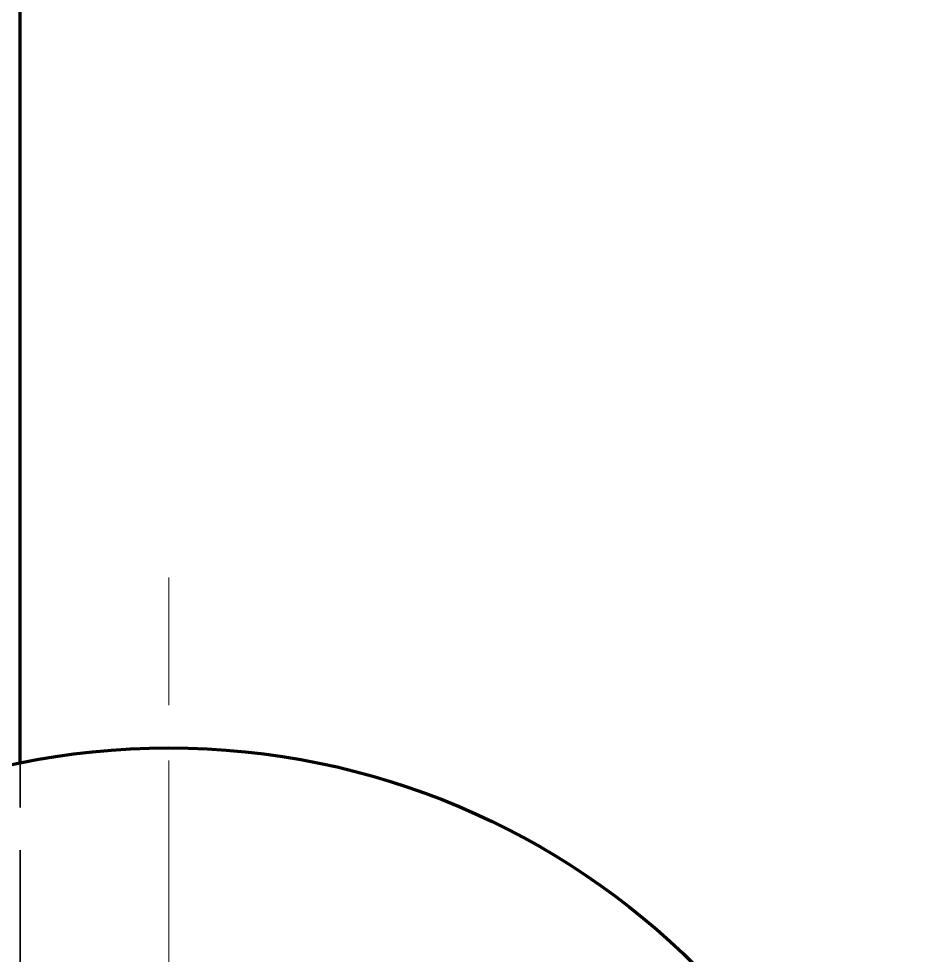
# Model space of a CAD drawing. Header units: millimetres. Extents: x 0 to 2382, y 0 to 420.
# Drawn here: x 303.98 to 325, y 243.63 to 265.62 of the extents above; entities that cross this region are included whole.
import ezdxf

# ---------------------------------------------------------------- set-up
doc = ezdxf.new("R2010")
doc.units = ezdxf.units.MM
doc.linetypes.add('IRAM-E-TRAZOS', pattern=[5, 4, -1])
doc.linetypes.add('IRAM-F-TRAZO-PUNTO', pattern=[20, 15, -2, 1, -2])
for name, color, linetype, lineweight in [('01-VISIBLE', 7, 'CONTINUOUS', 70), ('02-OCULTA', 4, 'IRAM-E-TRAZOS', 35), ('03-EJE', 1, 'IRAM-F-TRAZO-PUNTO', 18)]:
    doc.layers.add(name, color=color, linetype=linetype, lineweight=lineweight)

msp = doc.modelspace()

# ---------------------------------------------------------------- linework, layer by layer
at = {"layer": '01-VISIBLE'}
msp.add_line((304.008, 248.148), (304.008, 290.9), dxfattribs=at)
msp.add_circle((307.5, 231), 17.5, dxfattribs=at)
at = {"layer": '02-OCULTA'}
for q in [(304.008, 290.9), (304.008, 248.148)]:
    msp.add_line((304.008, 227.1), q, dxfattribs=at)
msp.add_circle((307.5, 231), 17.5, dxfattribs=at)
msp.add_circle((307.5, 231), 17.5, dxfattribs=at)
msp.add_circle((307.5, 231), 17.5, dxfattribs=at)
at = {"layer": '03-EJE'}
for p, q in [((307.5, 209.5), (307.5, 252.5)), ((307.5, 213.2), (307.5, 248.8))]:
    msp.add_line(p, q, dxfattribs=at)

doc.saveas('drawing.dxf')
